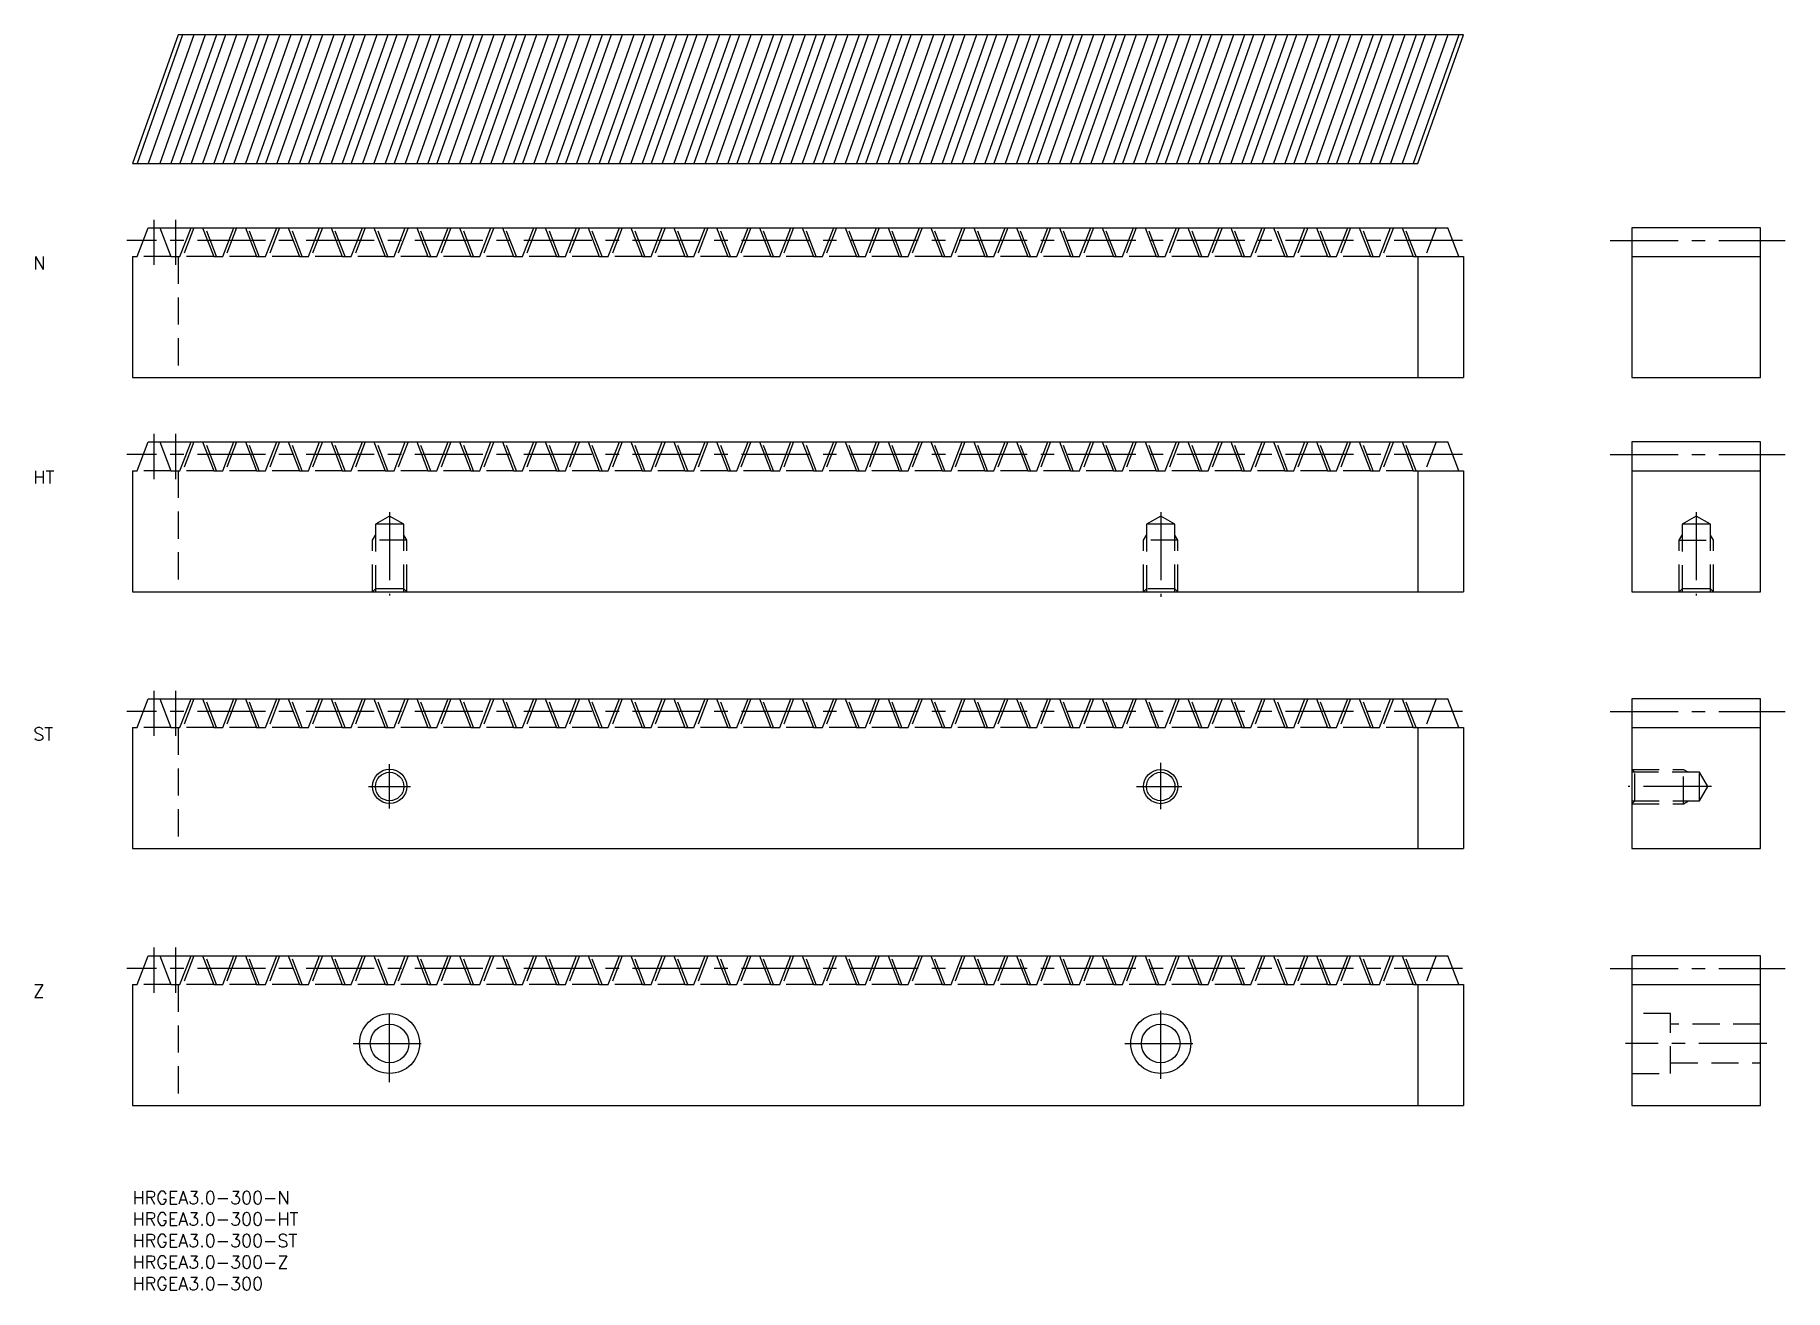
# Model space of a CAD drawing. Extents: x -23 to 386, y -23 to 270.
import ezdxf

# ---------------------------------------------------------------- set-up
doc = ezdxf.new("R2010")
doc.units = 0
doc.header["$LTSCALE"] = 0.5
doc.linetypes.add('CENTER', pattern=[50.8, 31.75, -6.35, 6.35, -6.35])
doc.linetypes.add('DASHED', pattern=[19.05, 12.7, -6.35])
for name, color, linetype in [('MSM_CENTER', 1, 'CENTER'), ('MSM_CONTINUOUS', 7, 'CONTINUOUS'), ('MSM_DASHED', 4, 'DASHED'), ('MSM_NARROW', 5, 'CONTINUOUS'), ('MSM_PART_NUMBER', 7, 'CONTINUOUS')]:
    doc.layers.add(name, color=color, linetype=linetype)
doc.styles.get("Standard").update_dxf_attribs({"font": 'txt.shx', "height": 3, "bigfont": 'bigfont.shx'})

msp = doc.modelspace()

# ---------------------------------------------------------------- linework, layer by layer
at = {"layer": 'MSM_CENTER'}
for p, q in [((5, 226.87), (5, 216.31)), ((10, 226.87), (10, 216.31)), ((310.4, 222), (-1.3, 222)), ((344.89, 222), (385.72, 222)), ((5, 176.88), (5, 166.31)), ((10, 176.88), (10, 166.31)), ((310.4, 172), (-1.3, 172)), ((344.89, 172), (385.72, 172)), ((60, 158.55), (60, 139.12)), ((240, 158.55), (240, 138.82)), ((365, 158.55), (365, 139.12)), ((5, 116.88), (5, 106.31)), ((10, 116.88), (10, 106.31)), ((310.4, 112), (-1.3, 112)), ((344.89, 112), (385.72, 112)), ((60, 89.37), (60, 99.72)), ((240, 89.2), (240, 100.04)), ((55.1, 94.5), (64.86, 94.5)), ((234.35, 94.5), (244.96, 94.5)), ((368.55, 94.5), (349.12, 94.5)), ((5, 56.88), (5, 46.31)), ((10, 56.88), (10, 46.31)), ((310.4, 52), (-1.3, 52)), ((344.89, 52), (385.72, 52)), ((60, 25.43), (60, 42.89)), ((240, 26.25), (240, 43.22)), ((51.51, 34.5), (68.41, 34.5)), ((231.63, 34.5), (248.47, 34.5)), ((381.5, 34.5), (348.5, 34.5))]:
    msp.add_line(p, q, dxfattribs=at)
at = {"layer": 'MSM_CONTINUOUS'}
for p, q in [((10.64, 270), (0, 240)), ((11.69, 270), (1.05, 240)), ((14.3, 270), (3.66, 240)), ((16.98, 270), (6.34, 240)), ((19.59, 270), (8.95, 240)), ((310.64, 270), (10.64, 270)), ((21.69, 270), (11.05, 240)), ((24.3, 270), (13.66, 240)), ((26.98, 270), (16.34, 240)), ((29.59, 270), (18.95, 240)), ((31.69, 270), (21.05, 240)), ((34.3, 270), (23.66, 240)), ((36.98, 270), (26.34, 240)), ((39.59, 270), (28.95, 240)), ((41.69, 270), (31.05, 240)), ((44.3, 270), (33.66, 240)), ((46.98, 270), (36.34, 240)), ((49.59, 270), (38.95, 240)), ((51.69, 270), (41.05, 240)), ((54.3, 270), (43.66, 240)), ((56.98, 270), (46.34, 240)), ((59.59, 270), (48.95, 240)), ((61.69, 270), (51.05, 240)), ((64.3, 270), (53.66, 240)), ((66.98, 270), (56.34, 240)), ((69.59, 270), (58.95, 240)), ((71.69, 270), (61.05, 240)), ((74.3, 270), (63.66, 240)), ((76.98, 270), (66.34, 240)), ((79.59, 270), (68.95, 240)), ((81.69, 270), (71.05, 240)), ((84.3, 270), (73.66, 240)), ((86.98, 270), (76.34, 240)), ((89.59, 270), (78.95, 240)), ((91.69, 270), (81.05, 240)), ((94.3, 270), (83.66, 240)), ((96.98, 270), (86.34, 240)), ((99.59, 270), (88.95, 240)), ((101.69, 270), (91.05, 240)), ((104.3, 270), (93.66, 240)), ((106.98, 270), (96.34, 240)), ((109.59, 270), (98.95, 240)), ((111.69, 270), (101.05, 240)), ((114.3, 270), (103.66, 240)), ((116.98, 270), (106.34, 240)), ((119.59, 270), (108.95, 240)), ((121.69, 270), (111.05, 240)), ((124.3, 270), (113.66, 240)), ((126.98, 270), (116.34, 240)), ((129.59, 270), (118.95, 240)), ((131.69, 270), (121.05, 240)), ((134.3, 270), (123.66, 240)), ((136.98, 270), (126.34, 240)), ((139.59, 270), (128.95, 240)), ((141.69, 270), (131.05, 240)), ((144.3, 270), (133.66, 240)), ((146.98, 270), (136.34, 240)), ((149.59, 270), (138.95, 240)), ((151.69, 270), (141.05, 240)), ((154.3, 270), (143.66, 240)), ((156.98, 270), (146.34, 240)), ((159.59, 270), (148.95, 240)), ((161.69, 270), (151.05, 240)), ((164.3, 270), (153.66, 240)), ((166.98, 270), (156.34, 240)), ((169.59, 270), (158.95, 240)), ((171.69, 270), (161.05, 240)), ((174.3, 270), (163.66, 240)), ((176.98, 270), (166.34, 240)), ((179.59, 270), (168.95, 240)), ((181.69, 270), (171.05, 240)), ((184.3, 270), (173.66, 240)), ((186.98, 270), (176.34, 240)), ((189.59, 270), (178.95, 240)), ((191.69, 270), (181.05, 240)), ((194.3, 270), (183.66, 240)), ((196.98, 270), (186.34, 240)), ((199.59, 270), (188.95, 240)), ((201.69, 270), (191.05, 240)), ((204.3, 270), (193.66, 240)), ((206.98, 270), (196.34, 240)), ((209.59, 270), (198.95, 240)), ((211.69, 270), (201.05, 240)), ((214.3, 270), (203.66, 240)), ((216.98, 270), (206.34, 240)), ((219.59, 270), (208.95, 240)), ((221.69, 270), (211.05, 240)), ((224.3, 270), (213.66, 240)), ((226.98, 270), (216.34, 240)), ((229.59, 270), (218.95, 240)), ((231.69, 270), (221.05, 240)), ((234.3, 270), (223.66, 240)), ((236.98, 270), (226.34, 240)), ((239.59, 270), (228.95, 240)), ((241.69, 270), (231.05, 240)), ((244.3, 270), (233.66, 240)), ((246.98, 270), (236.34, 240)), ((249.59, 270), (238.95, 240)), ((251.69, 270), (241.05, 240)), ((254.3, 270), (243.66, 240)), ((256.98, 270), (246.34, 240)), ((259.59, 270), (248.95, 240)), ((261.69, 270), (251.05, 240)), ((264.3, 270), (253.66, 240)), ((266.98, 270), (256.34, 240)), ((269.59, 270), (258.95, 240)), ((271.69, 270), (261.05, 240)), ((274.3, 270), (263.66, 240)), ((276.98, 270), (266.34, 240)), ((279.59, 270), (268.95, 240)), ((281.69, 270), (271.05, 240)), ((284.3, 270), (273.66, 240)), ((286.98, 270), (276.34, 240)), ((289.59, 270), (278.95, 240)), ((291.69, 270), (281.05, 240)), ((294.3, 270), (283.66, 240)), ((296.98, 270), (286.34, 240)), ((299.59, 270), (288.95, 240)), ((301.69, 270), (291.05, 240)), ((304.3, 270), (293.66, 240)), ((306.98, 270), (296.34, 240)), ((309.59, 270), (298.95, 240)), ((300, 240), (310.64, 270)), ((0, 240), (300, 240)), ((1.05, 218.25), (3.66, 225)), ((3.66, 225), (306.98, 225)), ((6.34, 225), (8.95, 218.25)), ((11.05, 218.25), (13.66, 225)), ((16.34, 225), (18.95, 218.25)), ((21.05, 218.25), (23.66, 225)), ((26.34, 225), (28.95, 218.25)), ((31.05, 218.25), (33.66, 225)), ((36.34, 225), (38.95, 218.25)), ((41.05, 218.25), (43.66, 225)), ((46.34, 225), (48.95, 218.25)), ((51.05, 218.25), (53.66, 225)), ((56.34, 225), (58.95, 218.25)), ((61.05, 218.25), (63.66, 225)), ((66.34, 225), (68.95, 218.25)), ((71.05, 218.25), (73.66, 225)), ((76.34, 225), (78.95, 218.25)), ((81.05, 218.25), (83.66, 225)), ((86.34, 225), (88.95, 218.25)), ((91.05, 218.25), (93.66, 225)), ((96.34, 225), (98.95, 218.25)), ((101.05, 218.25), (103.66, 225)), ((106.34, 225), (108.95, 218.25)), ((111.05, 218.25), (113.66, 225)), ((116.34, 225), (118.95, 218.25)), ((121.05, 218.25), (123.66, 225)), ((126.34, 225), (128.95, 218.25)), ((131.05, 218.25), (133.66, 225)), ((136.34, 225), (138.95, 218.25)), ((141.05, 218.25), (143.66, 225)), ((146.34, 225), (148.95, 218.25)), ((151.05, 218.25), (153.66, 225)), ((156.34, 225), (158.95, 218.25)), ((161.05, 218.25), (163.66, 225)), ((166.34, 225), (168.95, 218.25)), ((171.05, 218.25), (173.66, 225)), ((176.34, 225), (178.95, 218.25)), ((181.05, 218.25), (183.66, 225)), ((186.34, 225), (188.95, 218.25)), ((191.05, 218.25), (193.66, 225)), ((196.34, 225), (198.95, 218.25)), ((201.05, 218.25), (203.66, 225)), ((206.34, 225), (208.95, 218.25)), ((211.05, 218.25), (213.66, 225)), ((216.34, 225), (218.95, 218.25)), ((221.05, 218.25), (223.66, 225)), ((226.34, 225), (228.95, 218.25)), ((231.05, 218.25), (233.66, 225)), ((236.34, 225), (238.95, 218.25)), ((241.05, 218.25), (243.66, 225)), ((246.34, 225), (248.95, 218.25)), ((251.05, 218.25), (253.66, 225)), ((256.34, 225), (258.95, 218.25)), ((261.05, 218.25), (263.66, 225)), ((266.34, 225), (268.95, 218.25)), ((271.05, 218.25), (273.66, 225)), ((276.34, 225), (278.95, 218.25)), ((281.05, 218.25), (283.66, 225)), ((286.34, 225), (288.95, 218.25)), ((291.05, 218.25), (293.66, 225)), ((296.34, 225), (298.95, 218.25)), ((309.59, 218.25), (306.98, 225)), ((350, 225), (350, 190)), ((380, 225), (350, 225)), ((380, 190), (380, 225)), ((0, 218.25), (1.05, 218.25)), ((0, 218.25), (0, 190)), ((8.95, 218.25), (11.05, 218.25)), ((18.95, 218.25), (21.05, 218.25)), ((28.95, 218.25), (31.05, 218.25)), ((38.95, 218.25), (41.05, 218.25)), ((48.95, 218.25), (51.05, 218.25)), ((58.95, 218.25), (61.05, 218.25)), ((68.95, 218.25), (71.05, 218.25)), ((78.95, 218.25), (81.05, 218.25)), ((88.95, 218.25), (91.05, 218.25)), ((98.95, 218.25), (101.05, 218.25)), ((108.95, 218.25), (111.05, 218.25)), ((118.95, 218.25), (121.05, 218.25)), ((128.95, 218.25), (131.05, 218.25)), ((138.95, 218.25), (141.05, 218.25)), ((148.95, 218.25), (151.05, 218.25)), ((158.95, 218.25), (161.05, 218.25)), ((168.95, 218.25), (171.05, 218.25)), ((178.95, 218.25), (181.05, 218.25)), ((188.95, 218.25), (191.05, 218.25)), ((198.95, 218.25), (201.05, 218.25)), ((208.95, 218.25), (211.05, 218.25)), ((218.95, 218.25), (221.05, 218.25)), ((228.95, 218.25), (231.05, 218.25)), ((238.95, 218.25), (241.05, 218.25)), ((248.95, 218.25), (251.05, 218.25)), ((258.95, 218.25), (261.05, 218.25)), ((268.95, 218.25), (271.05, 218.25)), ((278.95, 218.25), (281.05, 218.25)), ((288.95, 218.25), (291.05, 218.25)), ((298.95, 218.25), (310.64, 218.25)), ((300, 218.25), (300, 190)), ((310.64, 218.25), (310.64, 190)), ((350, 218.25), (380, 218.25)), ((0, 190), (310.64, 190)), ((350, 190), (380, 190)), ((1.05, 168.25), (3.66, 175)), ((3.66, 175), (306.98, 175)), ((6.34, 175), (8.95, 168.25)), ((11.05, 168.25), (13.66, 175)), ((16.34, 175), (18.95, 168.25)), ((21.05, 168.25), (23.66, 175)), ((26.34, 175), (28.95, 168.25)), ((31.05, 168.25), (33.66, 175)), ((36.34, 175), (38.95, 168.25)), ((41.05, 168.25), (43.66, 175)), ((46.34, 175), (48.95, 168.25)), ((51.05, 168.25), (53.66, 175)), ((56.34, 175), (58.95, 168.25)), ((61.05, 168.25), (63.66, 175)), ((66.34, 175), (68.95, 168.25)), ((71.05, 168.25), (73.66, 175)), ((76.34, 175), (78.95, 168.25)), ((81.05, 168.25), (83.66, 175)), ((86.34, 175), (88.95, 168.25)), ((91.05, 168.25), (93.66, 175)), ((96.34, 175), (98.95, 168.25)), ((101.05, 168.25), (103.66, 175)), ((106.34, 175), (108.95, 168.25)), ((111.05, 168.25), (113.66, 175)), ((116.34, 175), (118.95, 168.25)), ((121.05, 168.25), (123.66, 175)), ((126.34, 175), (128.95, 168.25)), ((131.05, 168.25), (133.66, 175)), ((136.34, 175), (138.95, 168.25)), ((141.05, 168.25), (143.66, 175)), ((146.34, 175), (148.95, 168.25)), ((151.05, 168.25), (153.66, 175)), ((156.34, 175), (158.95, 168.25)), ((161.05, 168.25), (163.66, 175)), ((166.34, 175), (168.95, 168.25)), ((171.05, 168.25), (173.66, 175)), ((176.34, 175), (178.95, 168.25)), ((181.05, 168.25), (183.66, 175)), ((186.34, 175), (188.95, 168.25)), ((191.05, 168.25), (193.66, 175)), ((196.34, 175), (198.95, 168.25)), ((201.05, 168.25), (203.66, 175)), ((206.34, 175), (208.95, 168.25)), ((211.05, 168.25), (213.66, 175)), ((216.34, 175), (218.95, 168.25)), ((221.05, 168.25), (223.66, 175)), ((226.34, 175), (228.95, 168.25)), ((231.05, 168.25), (233.66, 175)), ((236.34, 175), (238.95, 168.25)), ((241.05, 168.25), (243.66, 175)), ((246.34, 175), (248.95, 168.25)), ((251.05, 168.25), (253.66, 175)), ((256.34, 175), (258.95, 168.25)), ((261.05, 168.25), (263.66, 175)), ((266.34, 175), (268.95, 168.25)), ((271.05, 168.25), (273.66, 175)), ((276.34, 175), (278.95, 168.25)), ((281.05, 168.25), (283.66, 175)), ((286.34, 175), (288.95, 168.25)), ((291.05, 168.25), (293.66, 175)), ((296.34, 175), (298.95, 168.25)), ((309.59, 168.25), (306.98, 175)), ((350, 175), (350, 140)), ((380, 175), (350, 175)), ((380, 140), (380, 175)), ((0, 168.25), (1.05, 168.25)), ((0, 168.25), (0, 140)), ((8.95, 168.25), (11.05, 168.25)), ((18.95, 168.25), (21.05, 168.25)), ((28.95, 168.25), (31.05, 168.25)), ((38.95, 168.25), (41.05, 168.25)), ((48.95, 168.25), (51.05, 168.25)), ((58.95, 168.25), (61.05, 168.25)), ((68.95, 168.25), (71.05, 168.25)), ((78.95, 168.25), (81.05, 168.25)), ((88.95, 168.25), (91.05, 168.25)), ((98.95, 168.25), (101.05, 168.25)), ((108.95, 168.25), (111.05, 168.25)), ((118.95, 168.25), (121.05, 168.25)), ((128.95, 168.25), (131.05, 168.25)), ((138.95, 168.25), (141.05, 168.25)), ((148.95, 168.25), (151.05, 168.25)), ((158.95, 168.25), (161.05, 168.25)), ((168.95, 168.25), (171.05, 168.25)), ((178.95, 168.25), (181.05, 168.25)), ((188.95, 168.25), (191.05, 168.25)), ((198.95, 168.25), (201.05, 168.25)), ((208.95, 168.25), (211.05, 168.25)), ((218.95, 168.25), (221.05, 168.25)), ((228.95, 168.25), (231.05, 168.25)), ((238.95, 168.25), (241.05, 168.25)), ((248.95, 168.25), (251.05, 168.25)), ((258.95, 168.25), (261.05, 168.25)), ((268.95, 168.25), (271.05, 168.25)), ((278.95, 168.25), (281.05, 168.25)), ((288.95, 168.25), (291.05, 168.25)), ((298.95, 168.25), (310.64, 168.25)), ((300, 168.25), (300, 140)), ((310.64, 168.25), (310.64, 140)), ((350, 168.25), (380, 168.25)), ((0, 140), (310.64, 140)), ((350, 140), (380, 140)), ((1.05, 108.25), (3.66, 115)), ((3.66, 115), (306.98, 115)), ((6.34, 115), (8.95, 108.25)), ((11.05, 108.25), (13.66, 115)), ((16.34, 115), (18.95, 108.25)), ((21.05, 108.25), (23.66, 115)), ((26.34, 115), (28.95, 108.25)), ((31.05, 108.25), (33.66, 115)), ((36.34, 115), (38.95, 108.25)), ((41.05, 108.25), (43.66, 115)), ((46.34, 115), (48.95, 108.25)), ((51.05, 108.25), (53.66, 115)), ((56.34, 115), (58.95, 108.25)), ((61.05, 108.25), (63.66, 115)), ((66.34, 115), (68.95, 108.25)), ((71.05, 108.25), (73.66, 115)), ((76.34, 115), (78.95, 108.25)), ((81.05, 108.25), (83.66, 115)), ((86.34, 115), (88.95, 108.25)), ((91.05, 108.25), (93.66, 115)), ((96.34, 115), (98.95, 108.25)), ((101.05, 108.25), (103.66, 115)), ((106.34, 115), (108.95, 108.25)), ((111.05, 108.25), (113.66, 115)), ((116.34, 115), (118.95, 108.25)), ((121.05, 108.25), (123.66, 115)), ((126.34, 115), (128.95, 108.25)), ((131.05, 108.25), (133.66, 115)), ((136.34, 115), (138.95, 108.25)), ((141.05, 108.25), (143.66, 115)), ((146.34, 115), (148.95, 108.25)), ((151.05, 108.25), (153.66, 115)), ((156.34, 115), (158.95, 108.25)), ((161.05, 108.25), (163.66, 115)), ((166.34, 115), (168.95, 108.25)), ((171.05, 108.25), (173.66, 115)), ((176.34, 115), (178.95, 108.25)), ((181.05, 108.25), (183.66, 115)), ((186.34, 115), (188.95, 108.25)), ((191.05, 108.25), (193.66, 115)), ((196.34, 115), (198.95, 108.25)), ((201.05, 108.25), (203.66, 115)), ((206.34, 115), (208.95, 108.25)), ((211.05, 108.25), (213.66, 115)), ((216.34, 115), (218.95, 108.25)), ((221.05, 108.25), (223.66, 115)), ((226.34, 115), (228.95, 108.25)), ((231.05, 108.25), (233.66, 115)), ((236.34, 115), (238.95, 108.25)), ((241.05, 108.25), (243.66, 115)), ((246.34, 115), (248.95, 108.25)), ((251.05, 108.25), (253.66, 115)), ((256.34, 115), (258.95, 108.25)), ((261.05, 108.25), (263.66, 115)), ((266.34, 115), (268.95, 108.25)), ((271.05, 108.25), (273.66, 115)), ((276.34, 115), (278.95, 108.25)), ((281.05, 108.25), (283.66, 115)), ((286.34, 115), (288.95, 108.25)), ((291.05, 108.25), (293.66, 115)), ((296.34, 115), (298.95, 108.25)), ((309.59, 108.25), (306.98, 115)), ((350, 115), (350, 80)), ((380, 115), (350, 115)), ((380, 80), (380, 115)), ((0, 108.25), (1.05, 108.25)), ((0, 108.25), (0, 80)), ((8.95, 108.25), (11.05, 108.25)), ((18.95, 108.25), (21.05, 108.25)), ((28.95, 108.25), (31.05, 108.25)), ((38.95, 108.25), (41.05, 108.25)), ((48.95, 108.25), (51.05, 108.25)), ((58.95, 108.25), (61.05, 108.25)), ((68.95, 108.25), (71.05, 108.25)), ((78.95, 108.25), (81.05, 108.25)), ((88.95, 108.25), (91.05, 108.25)), ((98.95, 108.25), (101.05, 108.25)), ((108.95, 108.25), (111.05, 108.25)), ((118.95, 108.25), (121.05, 108.25)), ((128.95, 108.25), (131.05, 108.25)), ((138.95, 108.25), (141.05, 108.25)), ((148.95, 108.25), (151.05, 108.25)), ((158.95, 108.25), (161.05, 108.25)), ((168.95, 108.25), (171.05, 108.25)), ((178.95, 108.25), (181.05, 108.25)), ((188.95, 108.25), (191.05, 108.25)), ((198.95, 108.25), (201.05, 108.25)), ((208.95, 108.25), (211.05, 108.25)), ((218.95, 108.25), (221.05, 108.25)), ((228.95, 108.25), (231.05, 108.25)), ((238.95, 108.25), (241.05, 108.25)), ((248.95, 108.25), (251.05, 108.25)), ((258.95, 108.25), (261.05, 108.25)), ((268.95, 108.25), (271.05, 108.25)), ((278.95, 108.25), (281.05, 108.25)), ((288.95, 108.25), (291.05, 108.25)), ((298.95, 108.25), (310.64, 108.25)), ((300, 108.25), (300, 80)), ((310.64, 108.25), (310.64, 80)), ((350, 108.25), (380, 108.25)), ((0, 80), (310.64, 80)), ((350, 80), (380, 80)), ((1.05, 48.25), (3.66, 55)), ((3.66, 55), (306.98, 55)), ((6.34, 55), (8.95, 48.25)), ((11.05, 48.25), (13.66, 55)), ((16.34, 55), (18.95, 48.25)), ((21.05, 48.25), (23.66, 55)), ((26.34, 55), (28.95, 48.25)), ((31.05, 48.25), (33.66, 55)), ((36.34, 55), (38.95, 48.25)), ((41.05, 48.25), (43.66, 55)), ((46.34, 55), (48.95, 48.25)), ((51.05, 48.25), (53.66, 55)), ((56.34, 55), (58.95, 48.25)), ((61.05, 48.25), (63.66, 55)), ((66.34, 55), (68.95, 48.25)), ((71.05, 48.25), (73.66, 55)), ((76.34, 55), (78.95, 48.25)), ((81.05, 48.25), (83.66, 55)), ((86.34, 55), (88.95, 48.25)), ((91.05, 48.25), (93.66, 55)), ((96.34, 55), (98.95, 48.25)), ((101.05, 48.25), (103.66, 55)), ((106.34, 55), (108.95, 48.25)), ((111.05, 48.25), (113.66, 55)), ((116.34, 55), (118.95, 48.25)), ((121.05, 48.25), (123.66, 55)), ((126.34, 55), (128.95, 48.25)), ((131.05, 48.25), (133.66, 55)), ((136.34, 55), (138.95, 48.25)), ((141.05, 48.25), (143.66, 55)), ((146.34, 55), (148.95, 48.25)), ((151.05, 48.25), (153.66, 55)), ((156.34, 55), (158.95, 48.25)), ((161.05, 48.25), (163.66, 55)), ((166.34, 55), (168.95, 48.25)), ((171.05, 48.25), (173.66, 55)), ((176.34, 55), (178.95, 48.25)), ((181.05, 48.25), (183.66, 55)), ((186.34, 55), (188.95, 48.25)), ((191.05, 48.25), (193.66, 55)), ((196.34, 55), (198.95, 48.25)), ((201.05, 48.25), (203.66, 55)), ((206.34, 55), (208.95, 48.25)), ((211.05, 48.25), (213.66, 55)), ((216.34, 55), (218.95, 48.25)), ((221.05, 48.25), (223.66, 55)), ((226.34, 55), (228.95, 48.25)), ((231.05, 48.25), (233.66, 55)), ((236.34, 55), (238.95, 48.25)), ((241.05, 48.25), (243.66, 55)), ((246.34, 55), (248.95, 48.25)), ((251.05, 48.25), (253.66, 55)), ((256.34, 55), (258.95, 48.25)), ((261.05, 48.25), (263.66, 55)), ((266.34, 55), (268.95, 48.25)), ((271.05, 48.25), (273.66, 55)), ((276.34, 55), (278.95, 48.25)), ((281.05, 48.25), (283.66, 55)), ((286.34, 55), (288.95, 48.25)), ((291.05, 48.25), (293.66, 55)), ((296.34, 55), (298.95, 48.25)), ((309.59, 48.25), (306.98, 55)), ((350, 55), (350, 20)), ((380, 55), (350, 55)), ((380, 20), (380, 55)), ((0, 48.25), (1.05, 48.25)), ((0, 48.25), (0, 20)), ((8.95, 48.25), (11.05, 48.25)), ((18.95, 48.25), (21.05, 48.25)), ((28.95, 48.25), (31.05, 48.25)), ((38.95, 48.25), (41.05, 48.25)), ((48.95, 48.25), (51.05, 48.25)), ((58.95, 48.25), (61.05, 48.25)), ((68.95, 48.25), (71.05, 48.25)), ((78.95, 48.25), (81.05, 48.25)), ((88.95, 48.25), (91.05, 48.25)), ((98.95, 48.25), (101.05, 48.25)), ((108.95, 48.25), (111.05, 48.25)), ((118.95, 48.25), (121.05, 48.25)), ((128.95, 48.25), (131.05, 48.25)), ((138.95, 48.25), (141.05, 48.25)), ((148.95, 48.25), (151.05, 48.25)), ((158.95, 48.25), (161.05, 48.25)), ((168.95, 48.25), (171.05, 48.25)), ((178.95, 48.25), (181.05, 48.25)), ((188.95, 48.25), (191.05, 48.25)), ((198.95, 48.25), (201.05, 48.25)), ((208.95, 48.25), (211.05, 48.25)), ((218.95, 48.25), (221.05, 48.25)), ((228.95, 48.25), (231.05, 48.25)), ((238.95, 48.25), (241.05, 48.25)), ((248.95, 48.25), (251.05, 48.25)), ((258.95, 48.25), (261.05, 48.25)), ((268.95, 48.25), (271.05, 48.25)), ((278.95, 48.25), (281.05, 48.25)), ((288.95, 48.25), (291.05, 48.25)), ((298.95, 48.25), (310.64, 48.25)), ((300, 48.25), (300, 20)), ((310.64, 48.25), (310.64, 20)), ((350, 48.25), (380, 48.25)), ((0, 20), (310.64, 20)), ((350, 20), (380, 20))]:
    msp.add_line(p, q, dxfattribs=at)
for centre, radius in [((60, 94.5), 3.32), ((240, 94.5), 3.32), ((60, 34.5), 7), ((240, 34.5), 7), ((60, 34.5), 4.5), ((240, 34.5), 4.5)]:
    msp.add_circle(centre, radius, dxfattribs=at)
at = {"layer": 'MSM_DASHED'}
for p, q in [((14.3, 225), (11.69, 218.25)), ((19.59, 218.25), (16.98, 225)), ((24.3, 225), (21.69, 218.25)), ((29.59, 218.25), (26.98, 225)), ((34.3, 225), (31.69, 218.25)), ((39.59, 218.25), (36.98, 225)), ((44.3, 225), (41.69, 218.25)), ((49.59, 218.25), (46.98, 225)), ((54.3, 225), (51.69, 218.25)), ((59.59, 218.25), (56.98, 225)), ((64.3, 225), (61.69, 218.25)), ((69.59, 218.25), (66.98, 225)), ((74.3, 225), (71.69, 218.25)), ((79.59, 218.25), (76.98, 225)), ((84.3, 225), (81.69, 218.25)), ((89.59, 218.25), (86.98, 225)), ((94.3, 225), (91.69, 218.25)), ((99.59, 218.25), (96.98, 225)), ((104.3, 225), (101.69, 218.25)), ((109.59, 218.25), (106.98, 225)), ((114.3, 225), (111.69, 218.25)), ((119.59, 218.25), (116.98, 225)), ((124.3, 225), (121.69, 218.25)), ((129.59, 218.25), (126.98, 225)), ((134.3, 225), (131.69, 218.25)), ((139.59, 218.25), (136.98, 225)), ((144.3, 225), (141.69, 218.25)), ((149.59, 218.25), (146.98, 225)), ((154.3, 225), (151.69, 218.25)), ((159.59, 218.25), (156.98, 225)), ((164.3, 225), (161.69, 218.25)), ((169.59, 218.25), (166.98, 225)), ((174.3, 225), (171.69, 218.25)), ((179.59, 218.25), (176.98, 225)), ((184.3, 225), (181.69, 218.25)), ((189.59, 218.25), (186.98, 225)), ((194.3, 225), (191.69, 218.25)), ((199.59, 218.25), (196.98, 225)), ((204.3, 225), (201.69, 218.25)), ((209.59, 218.25), (206.98, 225)), ((214.3, 225), (211.69, 218.25)), ((219.59, 218.25), (216.98, 225)), ((224.3, 225), (221.69, 218.25)), ((229.59, 218.25), (226.98, 225)), ((234.3, 225), (231.69, 218.25)), ((239.59, 218.25), (236.98, 225)), ((244.3, 225), (241.69, 218.25)), ((249.59, 218.25), (246.98, 225)), ((254.3, 225), (251.69, 218.25)), ((259.59, 218.25), (256.98, 225)), ((264.3, 225), (261.69, 218.25)), ((269.59, 218.25), (266.98, 225)), ((274.3, 225), (271.69, 218.25)), ((279.59, 218.25), (276.98, 225)), ((284.3, 225), (281.69, 218.25)), ((289.59, 218.25), (286.98, 225)), ((294.3, 225), (291.69, 218.25)), ((299.59, 218.25), (296.98, 225)), ((304.3, 225), (301.69, 218.25)), ((8.95, 218.25), (1.05, 218.25)), ((10.64, 218.25), (10.64, 190)), ((18.95, 218.25), (11.05, 218.25)), ((28.95, 218.25), (21.05, 218.25)), ((38.95, 218.25), (31.05, 218.25)), ((48.95, 218.25), (41.05, 218.25)), ((58.95, 218.25), (51.05, 218.25)), ((68.95, 218.25), (61.05, 218.25)), ((78.95, 218.25), (71.05, 218.25)), ((88.95, 218.25), (81.05, 218.25)), ((98.95, 218.25), (91.05, 218.25)), ((108.95, 218.25), (101.05, 218.25)), ((118.95, 218.25), (111.05, 218.25)), ((128.95, 218.25), (121.05, 218.25)), ((138.95, 218.25), (131.05, 218.25)), ((148.95, 218.25), (141.05, 218.25)), ((158.95, 218.25), (151.05, 218.25)), ((168.95, 218.25), (161.05, 218.25)), ((178.95, 218.25), (171.05, 218.25)), ((188.95, 218.25), (181.05, 218.25)), ((198.95, 218.25), (191.05, 218.25)), ((208.95, 218.25), (201.05, 218.25)), ((218.95, 218.25), (211.05, 218.25)), ((228.95, 218.25), (221.05, 218.25)), ((238.95, 218.25), (231.05, 218.25)), ((248.95, 218.25), (241.05, 218.25)), ((258.95, 218.25), (251.05, 218.25)), ((268.95, 218.25), (261.05, 218.25)), ((278.95, 218.25), (271.05, 218.25)), ((288.95, 218.25), (281.05, 218.25)), ((298.95, 218.25), (291.05, 218.25)), ((14.3, 175), (11.69, 168.25)), ((19.59, 168.25), (16.98, 175)), ((24.3, 175), (21.69, 168.25)), ((29.59, 168.25), (26.98, 175)), ((34.3, 175), (31.69, 168.25)), ((39.59, 168.25), (36.98, 175)), ((44.3, 175), (41.69, 168.25)), ((49.59, 168.25), (46.98, 175)), ((54.3, 175), (51.69, 168.25)), ((59.59, 168.25), (56.98, 175)), ((64.3, 175), (61.69, 168.25)), ((69.59, 168.25), (66.98, 175)), ((74.3, 175), (71.69, 168.25)), ((79.59, 168.25), (76.98, 175)), ((84.3, 175), (81.69, 168.25)), ((89.59, 168.25), (86.98, 175)), ((94.3, 175), (91.69, 168.25)), ((99.59, 168.25), (96.98, 175)), ((104.3, 175), (101.69, 168.25)), ((109.59, 168.25), (106.98, 175)), ((114.3, 175), (111.69, 168.25)), ((119.59, 168.25), (116.98, 175)), ((124.3, 175), (121.69, 168.25)), ((129.59, 168.25), (126.98, 175)), ((134.3, 175), (131.69, 168.25)), ((139.59, 168.25), (136.98, 175)), ((144.3, 175), (141.69, 168.25)), ((149.59, 168.25), (146.98, 175)), ((154.3, 175), (151.69, 168.25)), ((159.59, 168.25), (156.98, 175)), ((164.3, 175), (161.69, 168.25)), ((169.59, 168.25), (166.98, 175)), ((174.3, 175), (171.69, 168.25)), ((179.59, 168.25), (176.98, 175)), ((184.3, 175), (181.69, 168.25)), ((189.59, 168.25), (186.98, 175)), ((194.3, 175), (191.69, 168.25)), ((199.59, 168.25), (196.98, 175)), ((204.3, 175), (201.69, 168.25)), ((209.59, 168.25), (206.98, 175)), ((214.3, 175), (211.69, 168.25)), ((219.59, 168.25), (216.98, 175)), ((224.3, 175), (221.69, 168.25)), ((229.59, 168.25), (226.98, 175)), ((234.3, 175), (231.69, 168.25)), ((239.59, 168.25), (236.98, 175)), ((244.3, 175), (241.69, 168.25)), ((249.59, 168.25), (246.98, 175)), ((254.3, 175), (251.69, 168.25)), ((259.59, 168.25), (256.98, 175)), ((264.3, 175), (261.69, 168.25)), ((269.59, 168.25), (266.98, 175)), ((274.3, 175), (271.69, 168.25)), ((279.59, 168.25), (276.98, 175)), ((284.3, 175), (281.69, 168.25)), ((289.59, 168.25), (286.98, 175)), ((294.3, 175), (291.69, 168.25)), ((299.59, 168.25), (296.98, 175)), ((304.3, 175), (301.69, 168.25)), ((8.95, 168.25), (1.05, 168.25)), ((10.64, 168.25), (10.64, 140)), ((18.95, 168.25), (11.05, 168.25)), ((28.95, 168.25), (21.05, 168.25)), ((38.95, 168.25), (31.05, 168.25)), ((48.95, 168.25), (41.05, 168.25)), ((58.95, 168.25), (51.05, 168.25)), ((68.95, 168.25), (61.05, 168.25)), ((78.95, 168.25), (71.05, 168.25)), ((88.95, 168.25), (81.05, 168.25)), ((98.95, 168.25), (91.05, 168.25)), ((108.95, 168.25), (101.05, 168.25)), ((118.95, 168.25), (111.05, 168.25)), ((128.95, 168.25), (121.05, 168.25)), ((138.95, 168.25), (131.05, 168.25)), ((148.95, 168.25), (141.05, 168.25)), ((158.95, 168.25), (151.05, 168.25)), ((168.95, 168.25), (161.05, 168.25)), ((178.95, 168.25), (171.05, 168.25)), ((188.95, 168.25), (181.05, 168.25)), ((198.95, 168.25), (191.05, 168.25)), ((208.95, 168.25), (201.05, 168.25)), ((218.95, 168.25), (211.05, 168.25)), ((228.95, 168.25), (221.05, 168.25)), ((238.95, 168.25), (231.05, 168.25)), ((248.95, 168.25), (241.05, 168.25)), ((258.95, 168.25), (251.05, 168.25)), ((268.95, 168.25), (261.05, 168.25)), ((278.95, 168.25), (271.05, 168.25)), ((288.95, 168.25), (281.05, 168.25)), ((298.95, 168.25), (291.05, 168.25)), ((60, 157.67), (56.68, 155.75)), ((56.68, 155.75), (56.68, 140)), ((63.32, 155.75), (56.68, 155.75)), ((63.32, 155.75), (60, 157.67)), ((63.32, 140), (63.32, 155.75)), ((240, 157.67), (236.68, 155.75)), ((236.68, 155.75), (236.68, 140)), ((243.32, 155.75), (236.68, 155.75)), ((243.32, 155.75), (240, 157.67)), ((243.32, 140), (243.32, 155.75)), ((365, 157.67), (361.68, 155.75)), ((368.32, 155.75), (361.68, 155.75)), ((361.68, 155.75), (361.68, 140)), ((368.32, 155.75), (365, 157.67)), ((368.32, 140), (368.32, 155.75)), ((56, 152), (56.68, 153.17)), ((64, 152), (56, 152)), ((56, 140), (56, 152)), ((64, 152), (63.32, 153.17)), ((64, 140), (64, 152)), ((236, 152), (236.68, 153.17)), ((244, 152), (236, 152)), ((236, 140), (236, 152)), ((244, 152), (243.32, 153.17)), ((244, 140), (244, 152)), ((361, 152), (361.68, 153.17)), ((361, 140), (361, 152)), ((361, 152), (369, 152)), ((369, 152), (368.32, 153.17)), ((369, 140), (369, 152)), ((56.68, 140.68), (56, 140)), ((63.32, 140.68), (56.68, 140.68)), ((64, 140), (63.32, 140.68)), ((236.68, 140.68), (236, 140)), ((243.32, 140.68), (236.68, 140.68)), ((244, 140), (243.32, 140.68)), ((361.68, 140.68), (361, 140)), ((368.32, 140.68), (361.68, 140.68)), ((369, 140), (368.32, 140.68)), ((14.3, 115), (11.69, 108.25)), ((19.59, 108.25), (16.98, 115)), ((24.3, 115), (21.69, 108.25)), ((29.59, 108.25), (26.98, 115)), ((34.3, 115), (31.69, 108.25)), ((39.59, 108.25), (36.98, 115)), ((44.3, 115), (41.69, 108.25)), ((49.59, 108.25), (46.98, 115)), ((54.3, 115), (51.69, 108.25)), ((59.59, 108.25), (56.98, 115)), ((64.3, 115), (61.69, 108.25)), ((69.59, 108.25), (66.98, 115)), ((74.3, 115), (71.69, 108.25)), ((79.59, 108.25), (76.98, 115)), ((84.3, 115), (81.69, 108.25)), ((89.59, 108.25), (86.98, 115)), ((94.3, 115), (91.69, 108.25)), ((99.59, 108.25), (96.98, 115)), ((104.3, 115), (101.69, 108.25)), ((109.59, 108.25), (106.98, 115)), ((114.3, 115), (111.69, 108.25)), ((119.59, 108.25), (116.98, 115)), ((124.3, 115), (121.69, 108.25)), ((129.59, 108.25), (126.98, 115)), ((134.3, 115), (131.69, 108.25)), ((139.59, 108.25), (136.98, 115)), ((144.3, 115), (141.69, 108.25)), ((149.59, 108.25), (146.98, 115)), ((154.3, 115), (151.69, 108.25)), ((159.59, 108.25), (156.98, 115)), ((164.3, 115), (161.69, 108.25)), ((169.59, 108.25), (166.98, 115)), ((174.3, 115), (171.69, 108.25)), ((179.59, 108.25), (176.98, 115)), ((184.3, 115), (181.69, 108.25)), ((189.59, 108.25), (186.98, 115)), ((194.3, 115), (191.69, 108.25)), ((199.59, 108.25), (196.98, 115)), ((204.3, 115), (201.69, 108.25)), ((209.59, 108.25), (206.98, 115)), ((214.3, 115), (211.69, 108.25)), ((219.59, 108.25), (216.98, 115)), ((224.3, 115), (221.69, 108.25)), ((229.59, 108.25), (226.98, 115)), ((234.3, 115), (231.69, 108.25)), ((239.59, 108.25), (236.98, 115)), ((244.3, 115), (241.69, 108.25)), ((249.59, 108.25), (246.98, 115)), ((254.3, 115), (251.69, 108.25)), ((259.59, 108.25), (256.98, 115)), ((264.3, 115), (261.69, 108.25)), ((269.59, 108.25), (266.98, 115)), ((274.3, 115), (271.69, 108.25)), ((279.59, 108.25), (276.98, 115)), ((284.3, 115), (281.69, 108.25)), ((289.59, 108.25), (286.98, 115)), ((294.3, 115), (291.69, 108.25)), ((299.59, 108.25), (296.98, 115)), ((304.3, 115), (301.69, 108.25)), ((8.95, 108.25), (1.05, 108.25)), ((10.64, 108.25), (10.64, 80)), ((18.95, 108.25), (11.05, 108.25)), ((28.95, 108.25), (21.05, 108.25)), ((38.95, 108.25), (31.05, 108.25)), ((48.95, 108.25), (41.05, 108.25)), ((58.95, 108.25), (51.05, 108.25)), ((68.95, 108.25), (61.05, 108.25)), ((78.95, 108.25), (71.05, 108.25)), ((88.95, 108.25), (81.05, 108.25)), ((98.95, 108.25), (91.05, 108.25)), ((108.95, 108.25), (101.05, 108.25)), ((118.95, 108.25), (111.05, 108.25)), ((128.95, 108.25), (121.05, 108.25)), ((138.95, 108.25), (131.05, 108.25)), ((148.95, 108.25), (141.05, 108.25)), ((158.95, 108.25), (151.05, 108.25)), ((168.95, 108.25), (161.05, 108.25)), ((178.95, 108.25), (171.05, 108.25)), ((188.95, 108.25), (181.05, 108.25)), ((198.95, 108.25), (191.05, 108.25)), ((208.95, 108.25), (201.05, 108.25)), ((218.95, 108.25), (211.05, 108.25)), ((228.95, 108.25), (221.05, 108.25)), ((238.95, 108.25), (231.05, 108.25)), ((248.95, 108.25), (241.05, 108.25)), ((258.95, 108.25), (251.05, 108.25)), ((268.95, 108.25), (261.05, 108.25)), ((278.95, 108.25), (271.05, 108.25)), ((288.95, 108.25), (281.05, 108.25)), ((298.95, 108.25), (291.05, 108.25)), ((350.68, 97.82), (350, 98.5)), ((350, 98.5), (362, 98.5)), ((362, 90.5), (362, 98.5)), ((362, 98.5), (363.17, 97.82)), ((365.75, 97.82), (350, 97.82)), ((350.68, 91.18), (350.68, 97.82)), ((367.67, 94.5), (365.75, 97.82)), ((365.75, 91.18), (365.75, 97.82)), ((365.75, 91.18), (367.67, 94.5)), ((350, 91.18), (365.75, 91.18)), ((350, 90.5), (350.68, 91.18)), ((350, 90.5), (362, 90.5)), ((362, 90.5), (363.17, 91.18)), ((14.3, 55), (11.69, 48.25)), ((19.59, 48.25), (16.98, 55)), ((24.3, 55), (21.69, 48.25)), ((29.59, 48.25), (26.98, 55)), ((34.3, 55), (31.69, 48.25)), ((39.59, 48.25), (36.98, 55)), ((44.3, 55), (41.69, 48.25)), ((49.59, 48.25), (46.98, 55)), ((54.3, 55), (51.69, 48.25)), ((59.59, 48.25), (56.98, 55)), ((64.3, 55), (61.69, 48.25)), ((69.59, 48.25), (66.98, 55)), ((74.3, 55), (71.69, 48.25)), ((79.59, 48.25), (76.98, 55)), ((84.3, 55), (81.69, 48.25)), ((89.59, 48.25), (86.98, 55)), ((94.3, 55), (91.69, 48.25)), ((99.59, 48.25), (96.98, 55)), ((104.3, 55), (101.69, 48.25)), ((109.59, 48.25), (106.98, 55)), ((114.3, 55), (111.69, 48.25)), ((119.59, 48.25), (116.98, 55)), ((124.3, 55), (121.69, 48.25)), ((129.59, 48.25), (126.98, 55)), ((134.3, 55), (131.69, 48.25)), ((139.59, 48.25), (136.98, 55)), ((144.3, 55), (141.69, 48.25)), ((149.59, 48.25), (146.98, 55)), ((154.3, 55), (151.69, 48.25)), ((159.59, 48.25), (156.98, 55)), ((164.3, 55), (161.69, 48.25)), ((169.59, 48.25), (166.98, 55)), ((174.3, 55), (171.69, 48.25)), ((179.59, 48.25), (176.98, 55)), ((184.3, 55), (181.69, 48.25)), ((189.59, 48.25), (186.98, 55)), ((194.3, 55), (191.69, 48.25)), ((199.59, 48.25), (196.98, 55)), ((204.3, 55), (201.69, 48.25)), ((209.59, 48.25), (206.98, 55)), ((214.3, 55), (211.69, 48.25)), ((219.59, 48.25), (216.98, 55)), ((224.3, 55), (221.69, 48.25)), ((229.59, 48.25), (226.98, 55)), ((234.3, 55), (231.69, 48.25)), ((239.59, 48.25), (236.98, 55)), ((244.3, 55), (241.69, 48.25)), ((249.59, 48.25), (246.98, 55)), ((254.3, 55), (251.69, 48.25)), ((259.59, 48.25), (256.98, 55)), ((264.3, 55), (261.69, 48.25)), ((269.59, 48.25), (266.98, 55)), ((274.3, 55), (271.69, 48.25)), ((279.59, 48.25), (276.98, 55)), ((284.3, 55), (281.69, 48.25)), ((289.59, 48.25), (286.98, 55)), ((294.3, 55), (291.69, 48.25)), ((299.59, 48.25), (296.98, 55)), ((304.3, 55), (301.69, 48.25)), ((8.95, 48.25), (1.05, 48.25)), ((10.64, 48.25), (10.64, 20)), ((18.95, 48.25), (11.05, 48.25)), ((28.95, 48.25), (21.05, 48.25)), ((38.95, 48.25), (31.05, 48.25)), ((48.95, 48.25), (41.05, 48.25)), ((58.95, 48.25), (51.05, 48.25)), ((68.95, 48.25), (61.05, 48.25)), ((78.95, 48.25), (71.05, 48.25)), ((88.95, 48.25), (81.05, 48.25)), ((98.95, 48.25), (91.05, 48.25)), ((108.95, 48.25), (101.05, 48.25)), ((118.95, 48.25), (111.05, 48.25)), ((128.95, 48.25), (121.05, 48.25)), ((138.95, 48.25), (131.05, 48.25)), ((148.95, 48.25), (141.05, 48.25)), ((158.95, 48.25), (151.05, 48.25)), ((168.95, 48.25), (161.05, 48.25)), ((178.95, 48.25), (171.05, 48.25)), ((188.95, 48.25), (181.05, 48.25)), ((198.95, 48.25), (191.05, 48.25)), ((208.95, 48.25), (201.05, 48.25)), ((218.95, 48.25), (211.05, 48.25)), ((228.95, 48.25), (221.05, 48.25)), ((238.95, 48.25), (231.05, 48.25)), ((248.95, 48.25), (241.05, 48.25)), ((258.95, 48.25), (251.05, 48.25)), ((268.95, 48.25), (261.05, 48.25)), ((278.95, 48.25), (271.05, 48.25)), ((288.95, 48.25), (281.05, 48.25)), ((298.95, 48.25), (291.05, 48.25)), ((359, 41.5), (350, 41.5)), ((359, 27.5), (359, 41.5)), ((380, 39), (359, 39)), ((359, 30), (380, 30)), ((350, 27.5), (359, 27.5))]:
    msp.add_line(p, q, dxfattribs=at)
at = {"layer": 'MSM_NARROW'}
for centre in [(60, 94.54), (240, 94.5)]:
    msp.add_circle(centre, 4, dxfattribs=at)

# ---------------------------------------------------------------- texts
at = {"layer": 'MSM_PART_NUMBER'}
for s, p in [('N', (-23.16, 215.25)), ('HT', (-23.16, 165.25)), ('ST', (-23.16, 105.25)), ('Z', (-23.16, 45.25)), ('HRGEA3.0-300-N', (0, -3)), ('HRGEA3.0-300-HT', (0, -8)), ('HRGEA3.0-300-ST', (0, -13.03)), ('HRGEA3.0-300-Z', (0, -18.05)), ('HRGEA3.0-300', (0, -23.07))]:
    msp.add_text(s, height=3, dxfattribs=at).set_placement(p)

doc.saveas('drawing.dxf')
